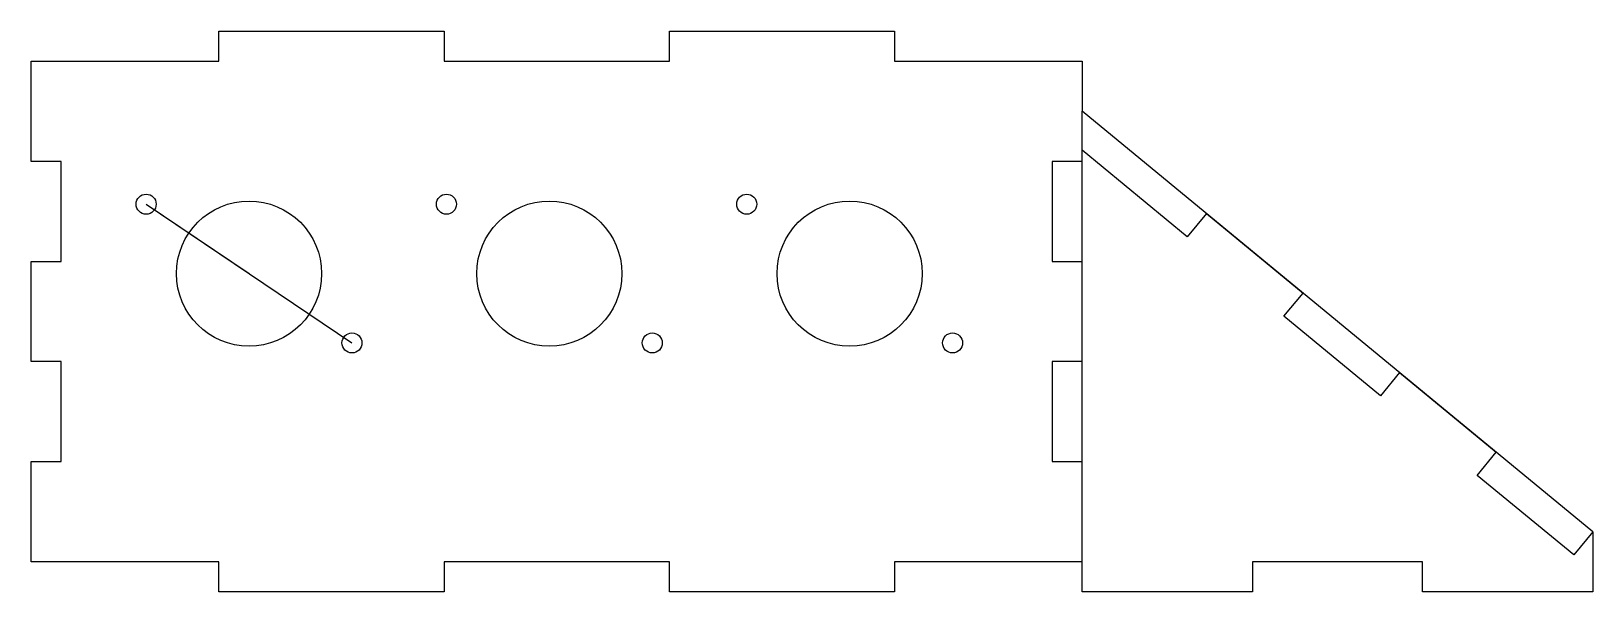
# Model space of a CAD drawing. Header units: millimetres. Extents: x 1 to 313, y 72 to 184.
import ezdxf

# ---------------------------------------------------------------- set-up
doc = ezdxf.new("R2010")
doc.units = ezdxf.units.MM
doc.layers.get('0').update_dxf_attribs({"linetype": 'CONTINUOUS'})

msp = doc.modelspace()

# ---------------------------------------------------------------- linework, layer by layer
for p, q in [((38.52, 183.71), (83.52, 183.71)), ((38.52, 177.71), (38.52, 183.71)), ((83.52, 183.71), (83.52, 177.71)), ((128.52, 177.71), (128.52, 183.71)), ((128.52, 183.71), (173.52, 183.71)), ((173.52, 183.71), (173.52, 177.71)), ((1.02, 157.71), (1.02, 177.71)), ((1.02, 177.71), (38.52, 177.71)), ((83.52, 177.71), (128.52, 177.71)), ((173.52, 177.71), (211.02, 177.71)), ((211.02, 177.71), (211.02, 167.71)), ((211.02, 77.71), (211.02, 167.71)), ((313.02, 83.71), (211.02, 167.71)), ((211.02, 159.94), (211.02, 167.71)), ((232.01, 142.65), (211.02, 159.94)), ((7.02, 157.71), (1.02, 157.71)), ((7.02, 137.71), (7.02, 157.71)), ((205.02, 157.71), (205.02, 137.71)), ((211.02, 157.71), (205.02, 157.71)), ((211.02, 157.71), (205.02, 157.71)), ((205.02, 157.71), (205.02, 137.71)), ((211.02, 137.71), (211.02, 157.71)), ((23.98, 149.15), (44.54, 135.29)), ((23.98, 149.15), (65.11, 121.43)), ((235.83, 147.28), (232.01, 142.65)), ((235.83, 147.28), (255.13, 131.39)), ((1.02, 117.71), (1.02, 137.71)), ((1.02, 137.71), (7.02, 137.71)), ((205.02, 137.71), (211.02, 137.71)), ((205.02, 137.71), (211.02, 137.71)), ((251.31, 126.76), (255.13, 131.39)), ((270.61, 110.87), (251.31, 126.76)), ((7.02, 117.71), (1.02, 117.71)), ((7.02, 97.71), (7.02, 117.71)), ((205.02, 117.71), (205.02, 97.71)), ((211.02, 117.71), (205.02, 117.71)), ((205.02, 117.71), (205.02, 97.71)), ((211.02, 117.71), (205.02, 117.71)), ((211.02, 97.71), (211.02, 117.71)), ((274.43, 115.5), (270.61, 110.87)), ((274.43, 115.5), (293.72, 99.61)), ((1.02, 97.71), (7.02, 97.71)), ((1.02, 77.71), (1.02, 97.71)), ((205.02, 97.71), (211.02, 97.71)), ((205.02, 97.71), (211.02, 97.71)), ((289.91, 94.97), (293.72, 99.61)), ((309.21, 79.08), (289.91, 94.97)), ((313.02, 83.71), (309.21, 79.08)), ((313.02, 83.71), (313.02, 71.71)), ((38.52, 77.71), (1.02, 77.71)), ((38.52, 71.71), (38.52, 77.71)), ((83.52, 77.71), (83.52, 71.71)), ((128.52, 77.71), (83.52, 77.71)), ((128.52, 71.71), (128.52, 77.71)), ((211.02, 77.71), (173.52, 77.71)), ((173.52, 77.71), (173.52, 71.71)), ((211.02, 71.71), (211.02, 77.71)), ((245.02, 77.71), (245.02, 71.71)), ((279.02, 77.71), (245.02, 77.71)), ((279.02, 71.71), (279.02, 77.71)), ((83.52, 71.71), (38.52, 71.71)), ((173.52, 71.71), (128.52, 71.71)), ((245.02, 71.71), (211.02, 71.71)), ((313.02, 71.71), (279.02, 71.71))]:
    msp.add_line(p, q)
for centre, radius in [((23.98, 149.15), 2), ((44.54, 135.29), 14.5), ((83.98, 149.15), 2), ((104.54, 135.29), 14.5), ((143.98, 149.15), 2), ((164.54, 135.29), 14.5), ((65.11, 121.43), 2), ((125.11, 121.43), 2), ((185.11, 121.43), 2)]:
    msp.add_circle(centre, radius)

doc.saveas('drawing.dxf')
